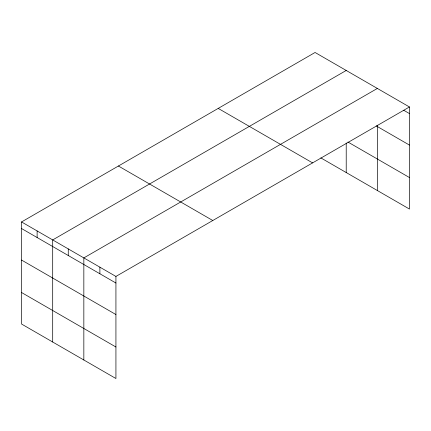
<?xml version="1.0" encoding="UTF-8"?>
<svg xmlns="http://www.w3.org/2000/svg" width="431" height="431" viewBox="0 0 431 431"><rect width="100%" height="100%" fill="white"/><g stroke="black" fill="none" stroke-linecap="round" stroke-linejoin="round"><path stroke-width="0.65" d="M377.362 125.211L377.362 190.529M320.842 157.897L409.45 209.057L409.45 106.969L315.072 52.48L21.55 221.943L21.55 324.031L115.928 378.52L115.928 276.433L21.55 221.943M346.217 70.463L52.695 239.927L52.695 342.009M377.362 88.441L83.84 257.91L83.84 359.993M115.928 276.433L409.45 106.969M403.718 110.261L409.45 113.569M376.209 125.89L409.45 145.08M347.946 142.036L409.45 177.545M218.21 108.407L312.588 162.891M118.412 166.021L212.79 220.51M21.55 228.543L115.928 283.032M21.55 260.055L115.928 314.544M21.55 292.52L115.928 347.009M346.217 143.049L346.217 172.545M99.884 267.172L99.884 273.771M68.265 248.919L68.265 255.518M37.12 230.935L37.12 237.535"/></g></svg>
